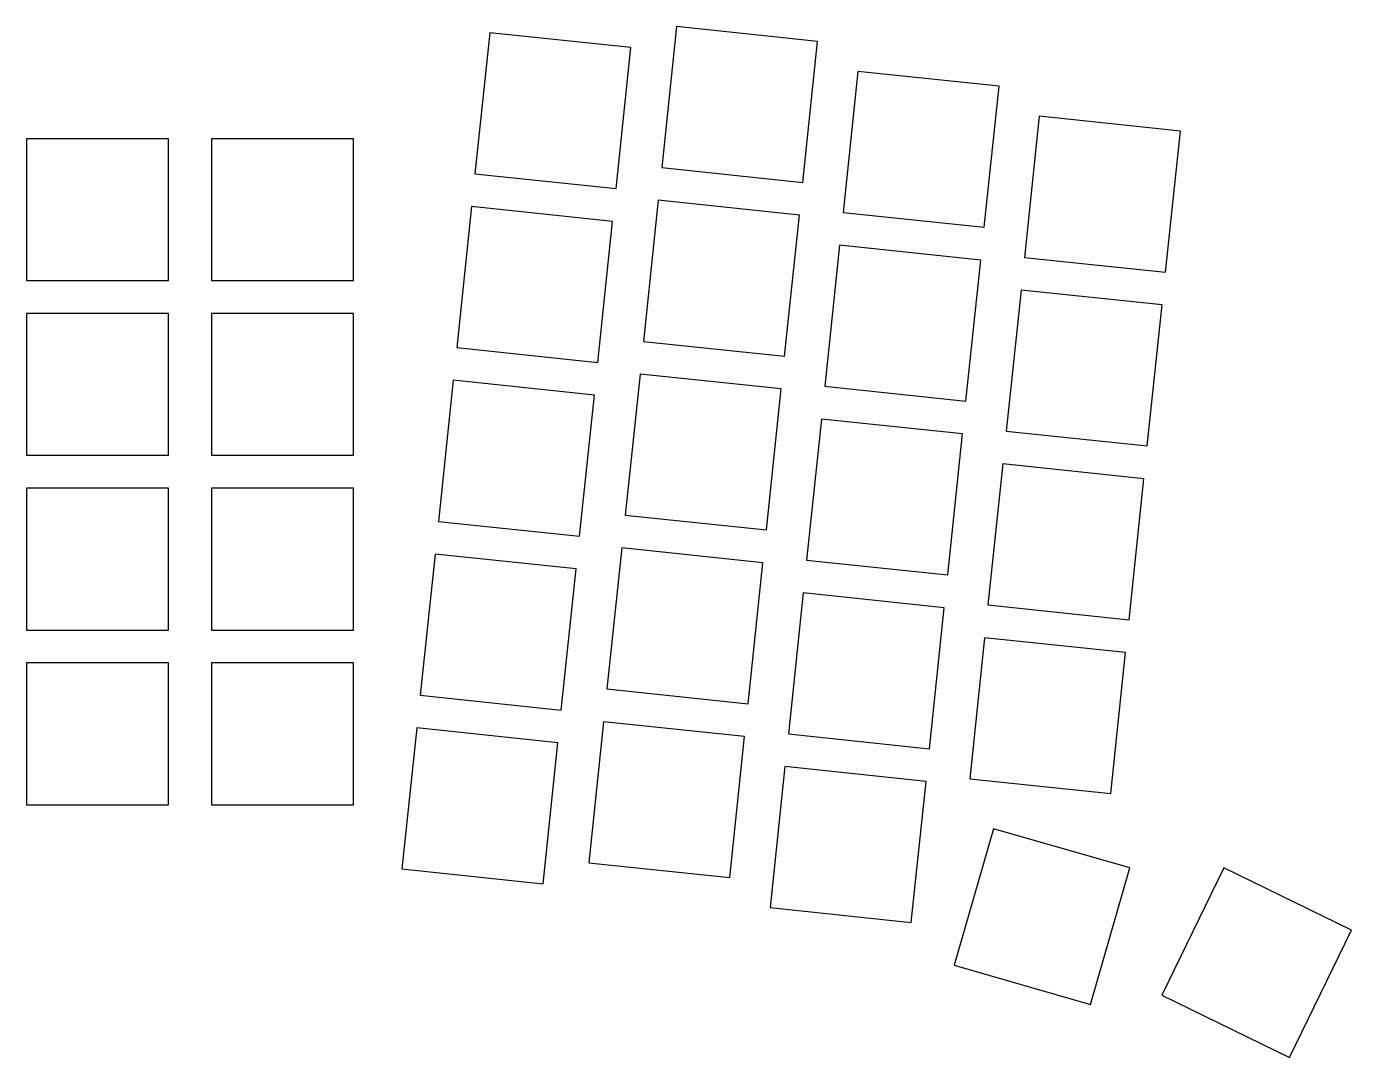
# Model space of a CAD drawing. Header units: millimetres. Extents: x 93 to 222, y -164 to -64.
import ezdxf

# ---------------------------------------------------------------- set-up
doc = ezdxf.new("R2010")
doc.units = ezdxf.units.MM

msp = doc.modelspace()

# ---------------------------------------------------------------- linework, layer by layer
for p, q in [((156.33, -64.18), (154.89, -77.91)), ((170.05, -65.63), (156.33, -64.18)), ((138.17, -64.79), (136.72, -78.51)), ((151.89, -66.23), (138.17, -64.79)), ((168.61, -79.35), (170.05, -65.63)), ((150.45, -79.96), (151.89, -66.23)), ((173.97, -68.55), (172.53, -82.28)), ((187.69, -69.99), (173.97, -68.55)), ((186.25, -83.72), (187.69, -69.99)), ((191.61, -72.92), (190.17, -86.64)), ((205.33, -74.36), (191.61, -72.92)), ((203.89, -88.09), (205.33, -74.36)), ((106.9, -75.1), (93.1, -75.1)), ((93.1, -75.1), (93.1, -88.9)), ((106.9, -88.9), (106.9, -75.1)), ((124.9, -75.1), (111.1, -75.1)), ((111.1, -75.1), (111.1, -88.9)), ((124.9, -88.9), (124.9, -75.1)), ((136.72, -78.51), (150.45, -79.96)), ((154.89, -77.91), (168.61, -79.35)), ((154.55, -81.09), (153.11, -94.82)), ((168.28, -82.53), (154.55, -81.09)), ((136.39, -81.7), (134.95, -95.42)), ((150.11, -83.14), (136.39, -81.7)), ((172.53, -82.28), (186.25, -83.72)), ((148.67, -96.86), (150.11, -83.14)), ((166.83, -96.26), (168.28, -82.53)), ((172.19, -85.46), (170.75, -99.18)), ((185.92, -86.9), (172.19, -85.46)), ((184.47, -100.63), (185.92, -86.9)), ((190.17, -86.64), (203.89, -88.09)), ((93.1, -88.9), (106.9, -88.9)), ((111.1, -88.9), (124.9, -88.9)), ((189.83, -89.83), (188.39, -103.55)), ((203.56, -91.27), (189.83, -89.83)), ((202.11, -104.99), (203.56, -91.27)), ((106.9, -92.1), (93.1, -92.1)), ((93.1, -92.1), (93.1, -105.9)), ((106.9, -105.9), (106.9, -92.1)), ((124.9, -92.1), (111.1, -92.1)), ((111.1, -92.1), (111.1, -105.9)), ((124.9, -105.9), (124.9, -92.1)), ((153.11, -94.82), (166.83, -96.26)), ((134.95, -95.42), (148.67, -96.86)), ((134.61, -98.6), (133.17, -112.33)), ((148.34, -100.05), (134.61, -98.6)), ((152.78, -98), (151.33, -111.72)), ((166.5, -99.44), (152.78, -98)), ((170.75, -99.18), (184.47, -100.63)), ((146.89, -113.77), (148.34, -100.05)), ((165.06, -113.16), (166.5, -99.44)), ((170.42, -102.37), (168.97, -116.09)), ((184.14, -103.81), (170.42, -102.37)), ((182.7, -117.53), (184.14, -103.81)), ((188.39, -103.55), (202.11, -104.99)), ((93.1, -105.9), (106.9, -105.9)), ((111.1, -105.9), (124.9, -105.9)), ((188.06, -106.73), (186.61, -120.46)), ((201.78, -108.18), (188.06, -106.73)), ((200.34, -121.9), (201.78, -108.18)), ((106.9, -109.1), (93.1, -109.1)), ((93.1, -109.1), (93.1, -122.9)), ((106.9, -122.9), (106.9, -109.1)), ((124.9, -109.1), (111.1, -109.1)), ((111.1, -109.1), (111.1, -122.9)), ((124.9, -122.9), (124.9, -109.1)), ((151.33, -111.72), (165.06, -113.16)), ((133.17, -112.33), (146.89, -113.77)), ((132.84, -115.51), (131.39, -129.23)), ((146.56, -116.95), (132.84, -115.51)), ((151, -114.9), (149.56, -128.63)), ((164.72, -116.35), (151, -114.9)), ((145.12, -130.68), (146.56, -116.95)), ((163.28, -130.07), (164.72, -116.35)), ((168.97, -116.09), (182.7, -117.53)), ((168.64, -119.27), (167.2, -133)), ((182.36, -120.72), (168.64, -119.27)), ((180.92, -134.44), (182.36, -120.72)), ((186.61, -120.46), (200.34, -121.9)), ((93.1, -122.9), (106.9, -122.9)), ((111.1, -122.9), (124.9, -122.9)), ((186.28, -123.64), (184.84, -137.36)), ((200, -125.08), (186.28, -123.64)), ((106.9, -126.1), (93.1, -126.1)), ((93.1, -126.1), (93.1, -139.9)), ((106.9, -139.9), (106.9, -126.1)), ((124.9, -126.1), (111.1, -126.1)), ((111.1, -126.1), (111.1, -139.9)), ((124.9, -139.9), (124.9, -126.1)), ((198.56, -138.81), (200, -125.08)), ((149.56, -128.63), (163.28, -130.07)), ((131.39, -129.23), (145.12, -130.68)), ((131.06, -132.42), (129.62, -146.14)), ((144.78, -133.86), (131.06, -132.42)), ((149.22, -131.81), (147.78, -145.54)), ((162.95, -133.25), (149.22, -131.81)), ((143.34, -147.58), (144.78, -133.86)), ((161.5, -146.98), (162.95, -133.25)), ((167.2, -133), (180.92, -134.44)), ((166.86, -136.18), (165.42, -149.9)), ((180.59, -137.62), (166.86, -136.18)), ((179.14, -151.35), (180.59, -137.62)), ((184.84, -137.36), (198.56, -138.81)), ((93.1, -139.9), (106.9, -139.9)), ((111.1, -139.9), (124.9, -139.9)), ((187.14, -142.24), (183.34, -155.5)), ((200.41, -146.04), (187.14, -142.24)), ((147.78, -145.54), (161.5, -146.98)), ((129.62, -146.14), (143.34, -147.58)), ((196.6, -159.31), (200.41, -146.04)), ((209.57, -146.03), (203.52, -158.43)), ((221.98, -152.08), (209.57, -146.03)), ((165.42, -149.9), (179.14, -151.35)), ((215.93, -164.48), (221.98, -152.08)), ((183.34, -155.5), (196.6, -159.31)), ((203.52, -158.43), (215.93, -164.48))]:
    msp.add_line(p, q)

doc.saveas('drawing.dxf')
